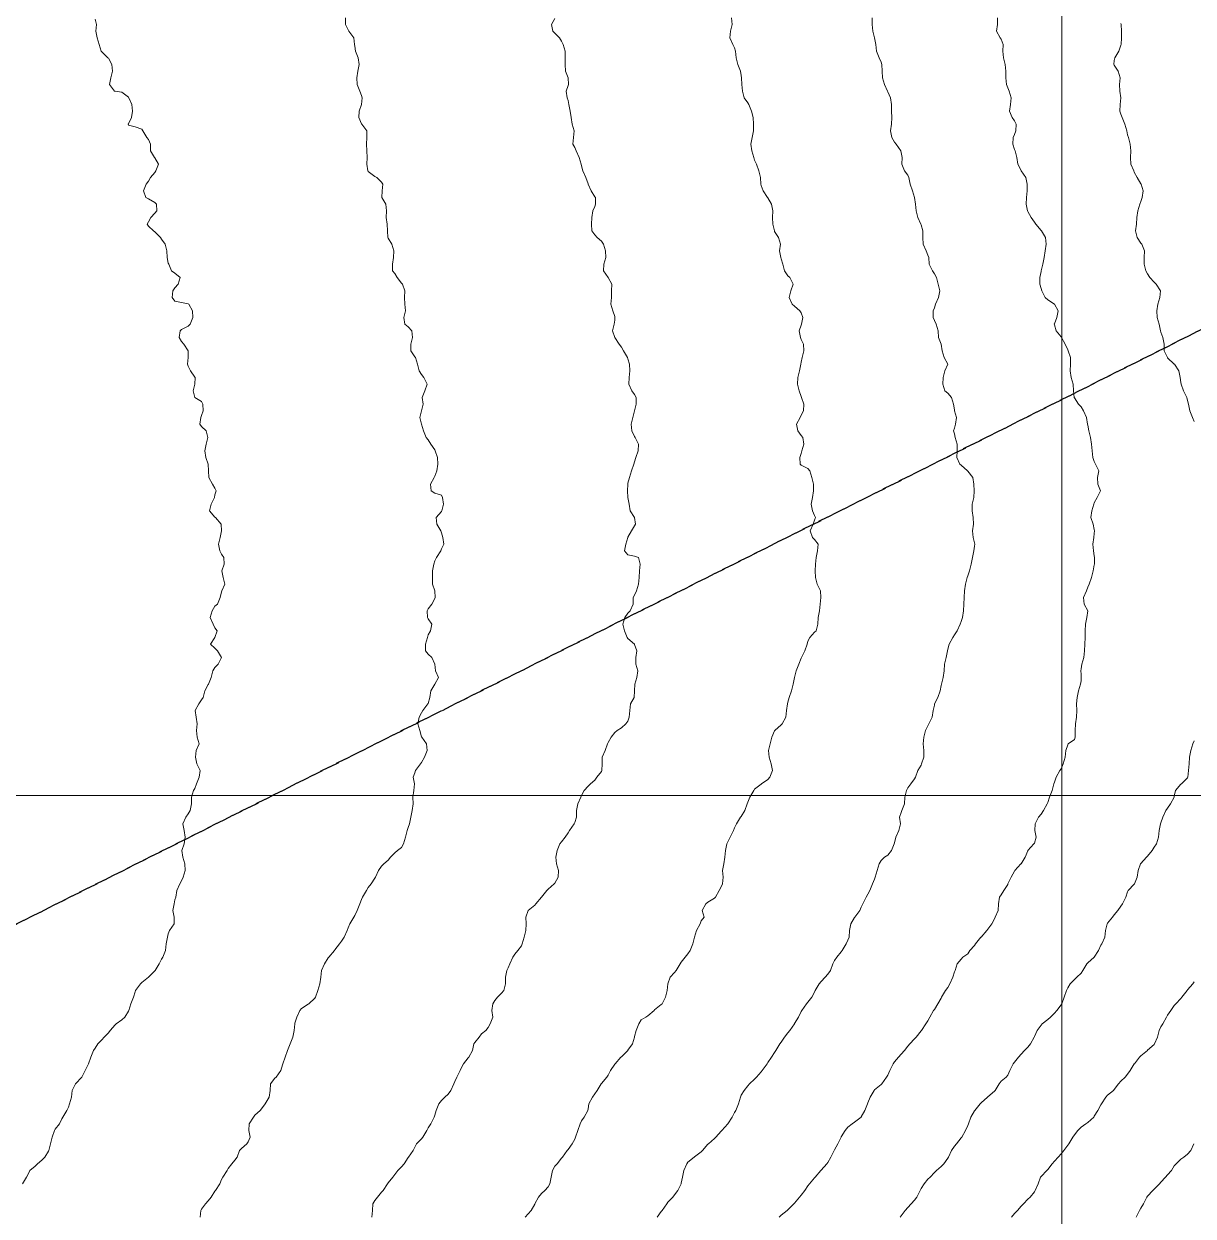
# Model space of a CAD drawing. Header units: centimetres. Extents: x 0 to 642158, y -847 to 649707.
# Drawn here: x 617588.9 to 617676.7, y 620855.8 to 620945.3 of the extents above; entities that cross this region are included whole.
import ezdxf

# ---------------------------------------------------------------- set-up
doc = ezdxf.new("R2010")
doc.units = ezdxf.units.CM
doc.header["$MEASUREMENT"] = 0
doc.linetypes.add('JIS_02_0.7', pattern=[1.35, 0.75, -0.6])
for name, color, linetype, lineweight in [('MEV_grille', 254, 'Continuous', 9), ('WAL_parcellaire agricole', 7, 'JIS_02_0.7', 25), ('WAL_topographie 0.5', 253, 'Continuous', 20)]:
    doc.layers.add(name, color=color, linetype=linetype, lineweight=lineweight)

# ---------------------------------------------------------------- blocks, each defined once
blk = doc.blocks.new('*U114')
at = {"layer": 'MEV_grille', "transparency": 33554687}
blk.add_lwpolyline([(-1338.461, 0), (1338.461, 0)], dxfattribs=at)
blk = doc.blocks.new('*U115')
at = {"layer": 'MEV_grille', "color": 0, "linetype": 'ByBlock', "lineweight": -2, "transparency": 16777216}
blk.add_blockref('*U114', (0, -1500), dxfattribs=at)
blk = doc.blocks.new('*U112')
at = {"layer": 'MEV_grille', "transparency": 33554687}
blk.add_lwpolyline([(0, 1825.476), (0, -1825.476)], dxfattribs=at)
blk = doc.blocks.new('*U113')
at = {"layer": 'MEV_grille', "color": 0, "linetype": 'ByBlock', "lineweight": -2, "transparency": 16777216}
blk.add_blockref('*U112', (2300, 0), dxfattribs=at)

msp = doc.modelspace()

# ---------------------------------------------------------------- linework, layer by layer
at = {"layer": 'WAL_parcellaire agricole'}
for points in [[(617550.328, 620858.664), (617480.858, 620964.28), (617526.354, 620988.452), (617573.684, 621011.457), (617604.307, 621025.178), (617703.526, 620935.515), (617550.328, 620858.664)], [(617606.254, 620772.588), (617583.209, 620807.127), (617562.997, 620838.083), (617550.328, 620858.664), (617703.526, 620935.515), (617753.864, 620890.105), (617779.241, 620867.358), (617776.118, 620853.607), (617606.254, 620772.588)]]:
    msp.add_lwpolyline(points, dxfattribs=at)
at = {"layer": 'WAL_topographie 0.5'}
for points in [[(617594.25, 620945.65), (617594.361, 620945.25), (617594.321, 620944.75), (617594.398, 620944.25), (617594.55, 620943.75), (617594.714, 620943.25), (617594.75, 620943.179), (617595.212, 620942.75), (617595.25, 620942.708), (617595.5, 620942.25), (617595.55, 620941.75), (617595.446, 620941.25), (617595.325, 620940.75), (617595.721, 620940.25), (617595.75, 620940.227), (617596.25, 620940.167), (617596.75, 620939.796), (617596.776, 620939.75), (617597.01, 620939.25), (617597.073, 620938.75), (617596.991, 620938.25), (617596.75, 620937.786), (617596.732, 620937.75), (617596.75, 620937.687), (617597.25, 620937.566), (617597.75, 620937.375), (617597.839, 620937.25), (617598.131, 620936.75), (617598.25, 620936.611), (617598.412, 620936.25), (617598.407, 620935.75), (617598.714, 620935.25), (617598.75, 620935.225), (617599.007, 620934.75), (617598.815, 620934.25), (617598.75, 620934.139), (617598.411, 620933.75), (617598.25, 620933.487), (617598.089, 620933.25), (617597.881, 620932.75), (617598.062, 620932.25), (617598.25, 620932.162), (617598.75, 620931.889), (617598.875, 620931.75), (617598.88, 620931.25), (617598.75, 620931.083), (617598.434, 620930.75), (617598.25, 620930.432), (617598.173, 620930.25), (617598.25, 620930.107), (617598.635, 620929.75), (617598.75, 620929.675), (617599.175, 620929.25), (617599.25, 620929.143), (617599.525, 620928.75), (617599.635, 620928.25), (617599.657, 620927.75), (617599.75, 620927.333), (617599.776, 620927.25), (617599.978, 620926.75), (617600.25, 620926.583), (617600.65, 620926.25), (617600.488, 620925.75), (617600.25, 620925.487), (617600.089, 620925.25), (617600.033, 620924.75), (617600.25, 620924.479), (617600.75, 620924.371), (617601.25, 620924.283), (617601.296, 620924.25), (617601.556, 620923.75), (617601.588, 620923.25), (617601.4, 620922.75), (617601.25, 620922.614), (617600.75, 620922.354), (617600.643, 620922.25), (617600.568, 620921.75), (617600.75, 620921.45), (617600.917, 620921.25), (617601.228, 620920.75), (617601.25, 620920.251), (617601.25, 620920.25), (617601.25, 620920.25), (617601.194, 620919.75), (617601.25, 620919.6), (617601.402, 620919.25), (617601.75, 620918.779), (617601.769, 620918.75), (617601.75, 620918.25), (617601.75, 620918.25), (617601.617, 620917.75), (617601.75, 620917.25), (617601.75, 620917.25), (617602.25, 620916.942), (617602.35, 620916.75), (617602.359, 620916.25), (617602.25, 620915.893), (617602.197, 620915.75), (617602.111, 620915.25), (617602.25, 620915.072), (617602.596, 620914.75), (617602.704, 620914.25), (617602.583, 620913.75), (617602.485, 620913.25), (617602.558, 620912.75), (617602.75, 620912.25), (617602.75, 620912.25), (617602.765, 620911.75), (617602.786, 620911.25), (617603.066, 620910.75), (617603.25, 620910.459), (617603.339, 620910.25), (617603.25, 620909.938), (617603.207, 620909.75), (617602.971, 620909.25), (617602.837, 620908.75), (617603.25, 620908.275), (617603.292, 620908.25), (617603.71, 620907.75), (617603.736, 620907.25), (617603.639, 620906.75), (617603.506, 620906.25), (617603.615, 620905.75), (617603.75, 620905.5), (617603.922, 620905.25), (617603.931, 620904.75), (617603.769, 620904.25), (617603.864, 620903.75), (617603.981, 620903.25), (617603.775, 620902.75), (617603.75, 620902.667), (617603.646, 620902.25), (617603.45, 620901.75), (617603.25, 620901.583), (617603.043, 620901.25), (617602.898, 620900.75), (617603.107, 620900.25), (617603.25, 620899.964), (617603.417, 620899.75), (617603.25, 620899.25), (617603.25, 620899.25), (617602.917, 620898.75), (617603.25, 620898.438), (617603.45, 620898.25), (617603.75, 620897.75), (617603.75, 620897.75), (617603.75, 620897.75), (617603.49, 620897.25), (617603.25, 620896.989), (617603.083, 620896.75), (617602.961, 620896.25), (617602.767, 620895.75), (617602.75, 620895.717), (617602.481, 620895.25), (617602.354, 620894.75), (617602.25, 620894.558), (617602.05, 620894.25), (617601.772, 620893.75), (617601.841, 620893.25), (617601.917, 620892.75), (617601.859, 620892.25), (617601.927, 620891.75), (617602.062, 620891.25), (617601.845, 620890.75), (617601.788, 620890.25), (617601.882, 620889.75), (617602.15, 620889.25), (617602.059, 620888.75), (617601.875, 620888.25), (617601.75, 620887.917), (617601.639, 620887.75), (617601.5, 620887.25), (617601.5, 620886.75), (617601.391, 620886.25), (617601.25, 620886), (617601.054, 620885.75), (617600.841, 620885.25), (617600.939, 620884.75), (617601.006, 620884.25), (617600.936, 620883.75), (617600.766, 620883.25), (617600.828, 620882.75), (617601, 620882.25), (617601.025, 620881.75), (617600.875, 620881.25), (617600.75, 620880.988), (617600.615, 620880.75), (617600.381, 620880.25), (617600.317, 620879.75), (617600.25, 620879.55), (617600.19, 620879.25), (617600.09, 620878.75), (617600.191, 620878.25), (617600.187, 620877.75), (617599.85, 620877.25), (617599.75, 620877), (617599.681, 620876.75), (617599.595, 620876.25), (617599.526, 620875.75), (617599.35, 620875.25), (617599.25, 620875.092), (617599.074, 620874.75), (617598.761, 620874.25), (617598.75, 620874.237), (617598.25, 620873.75), (617598.25, 620873.75), (617597.75, 620873.35), (617597.65, 620873.25), (617597.292, 620872.75), (617597.25, 620872.639), (617597.125, 620872.25), (617596.944, 620871.75), (617596.783, 620871.25), (617596.75, 620871.19), (617596.475, 620870.75), (617596.25, 620870.541), (617595.847, 620870.25), (617595.75, 620870.173), (617595.383, 620869.75), (617595.25, 620869.574), (617594.944, 620869.25), (617594.75, 620869.044), (617594.456, 620868.75), (617594.25, 620868.432), (617594.136, 620868.25), (617593.938, 620867.75), (617593.75, 620867.25), (617593.75, 620867.25), (617593.518, 620866.75), (617593.25, 620866.25), (617593.25, 620866.25), (617592.781, 620865.75), (617592.75, 620865.688), (617592.544, 620865.25), (617592.472, 620864.75), (617592.327, 620864.25), (617592.25, 620864), (617592.132, 620863.75), (617591.829, 620863.25), (617591.75, 620863.113), (617591.576, 620862.75), (617591.25, 620862.333), (617591.208, 620862.25), (617591.029, 620861.75), (617590.905, 620861.25), (617590.78, 620860.75), (617590.75, 620860.683), (617590.49, 620860.25), (617590.25, 620860.01), (617589.941, 620859.75), (617589.75, 620859.559), (617589.368, 620859.25), (617589.25, 620859.027), (617589.103, 620858.75), (617588.796, 620858.25)], [(617613.059, 620945.75), (617613.056, 620945.25), (617613.25, 620944.85), (617613.31, 620944.75), (617613.67, 620944.25), (617613.731, 620943.75), (617613.75, 620943.625), (617613.788, 620943.25), (617614, 620942.75), (617614.078, 620942.25), (617613.964, 620941.75), (617613.888, 620941.25), (617613.925, 620940.75), (617614.125, 620940.25), (617614.25, 620939.917), (617614.3, 620939.75), (617614.25, 620939.25), (617614.25, 620939.25), (617614.083, 620938.75), (617614.05, 620938.25), (617614.25, 620937.788), (617614.279, 620937.75), (617614.646, 620937.25), (617614.647, 620936.75), (617614.612, 620936.25), (617614.645, 620935.75), (617614.682, 620935.25), (617614.645, 620934.75), (617614.719, 620934.25), (617614.75, 620934.2), (617615.25, 620933.846), (617615.397, 620933.75), (617615.75, 620933.417), (617615.861, 620933.25), (617615.81, 620932.75), (617615.775, 620932.25), (617616.083, 620931.75), (617616.119, 620931.25), (617616.093, 620930.75), (617616.172, 620930.25), (617616.193, 620929.75), (617616.236, 620929.25), (617616.25, 620929.212), (617616.536, 620928.75), (617616.664, 620928.25), (617616.648, 620927.75), (617616.573, 620927.25), (617616.583, 620926.75), (617616.75, 620926.544), (617616.923, 620926.25), (617617.25, 620925.837), (617617.317, 620925.75), (617617.507, 620925.25), (617617.471, 620924.75), (617617.5, 620924.25), (617617.55, 620923.75), (617617.437, 620923.25), (617617.512, 620922.75), (617617.75, 620922.565), (617618.033, 620922.25), (617618.076, 620921.75), (617617.954, 620921.25), (617617.95, 620920.75), (617618.25, 620920.309), (617618.292, 620920.25), (617618.45, 620919.75), (617618.583, 620919.25), (617618.75, 620918.964), (617618.917, 620918.75), (617619.176, 620918.25), (617619, 620917.75), (617618.807, 620917.25), (617618.875, 620916.75), (617618.75, 620916.25), (617618.75, 620916.25), (617618.636, 620915.75), (617618.75, 620915.25), (617618.75, 620915.25), (617618.893, 620914.75), (617619.096, 620914.25), (617619.25, 620914.083), (617619.46, 620913.75), (617619.75, 620913.327), (617619.788, 620913.25), (617619.946, 620912.75), (617619.976, 620912.25), (617619.911, 620911.75), (617619.75, 620911.341), (617619.7, 620911.25), (617619.417, 620910.75), (617619.477, 620910.25), (617619.75, 620910.083), (617620.25, 620909.932), (617620.333, 620909.75), (617620.412, 620909.25), (617620.275, 620908.75), (617620.25, 620908.702), (617619.854, 620908.25), (617619.902, 620907.75), (617620.2, 620907.25), (617620.25, 620907.083), (617620.361, 620906.75), (617620.429, 620906.25), (617620.25, 620905.893), (617620.197, 620905.75), (617619.883, 620905.25), (617619.75, 620904.983), (617619.677, 620904.75), (617619.583, 620904.25), (617619.583, 620903.75), (617619.568, 620903.25), (617619.75, 620902.75), (617619.75, 620902.75), (617619.788, 620902.25), (617619.75, 620902.156), (617619.518, 620901.75), (617619.25, 620901.393), (617619.177, 620901.25), (617619.196, 620900.75), (617619.25, 620900.643), (617619.525, 620900.25), (617619.423, 620899.75), (617619.25, 620899.429), (617619.19, 620899.25), (617619.042, 620898.75), (617619.054, 620898.25), (617619.25, 620898), (617619.515, 620897.75), (617619.75, 620897.25), (617619.75, 620897.25), (617619.809, 620896.75), (617620.023, 620896.25), (617619.75, 620895.75), (617619.75, 620895.75), (617619.455, 620895.25), (617619.366, 620894.75), (617619.25, 620894.295), (617619.235, 620894.25), (617618.848, 620893.75), (617618.75, 620893.583), (617618.58, 620893.25), (617618.483, 620892.75), (617618.622, 620892.25), (617618.75, 620891.796), (617618.775, 620891.75), (617619.117, 620891.25), (617619.181, 620890.75), (617618.966, 620890.25), (617618.75, 620889.854), (617618.681, 620889.75), (617618.31, 620889.25), (617618.25, 620889.083), (617618.125, 620888.75), (617618.231, 620888.25), (617618.164, 620887.75), (617618.105, 620887.25), (617618.114, 620886.75), (617618.05, 620886.25), (617617.958, 620885.75), (617617.85, 620885.25), (617617.75, 620884.981), (617617.686, 620884.75), (617617.556, 620884.25), (617617.413, 620883.75), (617617.25, 620883.481), (617616.95, 620883.25), (617616.75, 620883.083), (617616.43, 620882.75), (617616.25, 620882.536), (617615.917, 620882.25), (617615.75, 620882.083), (617615.528, 620881.75), (617615.292, 620881.25), (617615.25, 620881.179), (617614.964, 620880.75), (617614.75, 620880.485), (617614.636, 620880.25), (617614.333, 620879.75), (617614.25, 620879.583), (617614.128, 620879.25), (617613.929, 620878.75), (617613.75, 620878.382), (617613.664, 620878.25), (617613.365, 620877.75), (617613.25, 620877.45), (617613.163, 620877.25), (617612.94, 620876.75), (617612.75, 620876.461), (617612.596, 620876.25), (617612.25, 620875.8), (617612.217, 620875.75), (617611.786, 620875.25), (617611.75, 620875.197), (617611.476, 620874.75), (617611.25, 620874.25), (617611.25, 620874.25), (617611.206, 620873.75), (617611.115, 620873.25), (617610.961, 620872.75), (617610.784, 620872.25), (617610.75, 620872.187), (617610.294, 620871.75), (617610.25, 620871.721), (617609.75, 620871.412), (617609.613, 620871.25), (617609.385, 620870.75), (617609.25, 620870.295), (617609.236, 620870.25), (617609.183, 620869.75), (617609.094, 620869.25), (617608.891, 620868.75), (617608.75, 620868.375), (617608.694, 620868.25), (617608.53, 620867.75), (617608.347, 620867.25), (617608.25, 620866.917), (617608.203, 620866.75), (617607.833, 620866.25), (617607.75, 620866.163), (617607.422, 620865.75), (617607.405, 620865.25), (617607.324, 620864.75), (617607.25, 620864.617), (617607.03, 620864.25), (617606.75, 620863.861), (617606.655, 620863.75), (617606.25, 620863.396), (617606.133, 620863.25), (617605.821, 620862.75), (617605.798, 620862.25), (617605.903, 620861.75), (617605.75, 620861.383), (617605.65, 620861.25), (617605.25, 620860.902), (617605.098, 620860.75), (617604.91, 620860.25), (617604.75, 620860.015), (617604.525, 620859.75), (617604.25, 620859.383), (617604.163, 620859.25), (617603.846, 620858.75), (617603.75, 620858.558), (617603.612, 620858.25), (617603.285, 620857.75), (617603.25, 620857.7), (617602.96, 620857.25), (617602.75, 620856.954), (617602.546, 620856.75), (617602.25, 620856.344), (617602.2, 620856.25), (617602.145, 620855.75)], [(617628.75, 620945.694), (617628.521, 620945.25), (617628.621, 620944.75), (617628.75, 620944.583), (617629.098, 620944.25), (617629.25, 620943.981), (617629.393, 620943.75), (617629.53, 620943.25), (617629.54, 620942.75), (617629.524, 620942.25), (617629.563, 620941.75), (617629.75, 620941.25), (617629.75, 620941.25), (617629.776, 620940.75), (617629.75, 620940.667), (617629.618, 620940.25), (617629.676, 620939.75), (617629.75, 620939.528), (617629.816, 620939.25), (617629.909, 620938.75), (617629.979, 620938.25), (617630.071, 620937.75), (617630.21, 620937.25), (617630.15, 620936.75), (617630.107, 620936.25), (617630.25, 620936), (617630.354, 620935.75), (617630.583, 620935.25), (617630.723, 620934.75), (617630.75, 620934.639), (617630.859, 620934.25), (617631.098, 620933.75), (617631.25, 620933.295), (617631.266, 620933.25), (617631.476, 620932.75), (617631.75, 620932.303), (617631.806, 620932.25), (617631.813, 620931.75), (617631.75, 620931.583), (617631.612, 620931.25), (617631.524, 620930.75), (617631.5, 620930.25), (617631.533, 620929.75), (617631.75, 620929.467), (617631.942, 620929.25), (617632.25, 620928.974), (617632.421, 620928.75), (617632.572, 620928.25), (617632.576, 620927.75), (617632.445, 620927.25), (617632.4, 620926.75), (617632.75, 620926.25), (617632.75, 620926.25), (617633.026, 620925.75), (617633.019, 620925.25), (617633, 620924.75), (617632.974, 620924.25), (617633.121, 620923.75), (617633.25, 620923.341), (617633.271, 620923.25), (617633.25, 620923.05), (617633.217, 620922.75), (617633.093, 620922.25), (617633.25, 620921.75), (617633.25, 620921.75), (617633.588, 620921.25), (617633.75, 620921.038), (617633.92, 620920.75), (617634.216, 620920.25), (617634.25, 620920.15), (617634.37, 620919.75), (617634.378, 620919.25), (617634.329, 620918.75), (617634.304, 620918.25), (617634.539, 620917.75), (617634.75, 620917.483), (617634.871, 620917.25), (617634.865, 620916.75), (617634.75, 620916.25), (617634.75, 620916.25), (617634.613, 620915.75), (617634.5, 620915.25), (617634.55, 620914.75), (617634.75, 620914.321), (617634.794, 620914.25), (617635.036, 620913.75), (617635.008, 620913.25), (617634.845, 620912.75), (617634.75, 620912.417), (617634.696, 620912.25), (617634.51, 620911.75), (617634.354, 620911.25), (617634.25, 620910.833), (617634.238, 620910.75), (617634.203, 620910.25), (617634.25, 620909.75), (617634.25, 620909.75), (617634.345, 620909.25), (617634.405, 620908.75), (617634.75, 620908.25), (617634.75, 620908.25), (617634.823, 620907.75), (617634.75, 620907.619), (617634.52, 620907.25), (617634.25, 620906.774), (617634.24, 620906.75), (617634.083, 620906.25), (617633.989, 620905.75), (617634.25, 620905.434), (617634.75, 620905.35), (617635.036, 620905.25), (617635.162, 620904.75), (617635.118, 620904.25), (617635.1, 620903.75), (617635.031, 620903.25), (617634.895, 620902.75), (617634.75, 620902.426), (617634.65, 620902.25), (617634.635, 620901.75), (617634.405, 620901.25), (617634.25, 620901.054), (617634.024, 620900.75), (617633.875, 620900.25), (617633.981, 620899.75), (617634.183, 620899.25), (617634.25, 620899.167), (617634.726, 620898.75), (617634.75, 620898.704), (617634.917, 620898.25), (617634.826, 620897.75), (617634.827, 620897.25), (617634.982, 620896.75), (617634.917, 620896.25), (617634.764, 620895.75), (617634.75, 620895.25), (617634.75, 620895.25), (617634.71, 620894.75), (617634.45, 620894.25), (617634.383, 620893.75), (617634.35, 620893.25), (617634.25, 620892.956), (617634.091, 620892.75), (617633.75, 620892.472), (617633.434, 620892.25), (617633.25, 620892.11), (617632.985, 620891.75), (617632.75, 620891.35), (617632.709, 620891.25), (617632.527, 620890.75), (617632.317, 620890.25), (617632.311, 620889.75), (617632.281, 620889.25), (617632.25, 620889.192), (617631.912, 620888.75), (617631.75, 620888.53), (617631.446, 620888.25), (617631.25, 620888.089), (617630.953, 620887.75), (617630.75, 620887.389), (617630.7, 620887.25), (617630.495, 620886.75), (617630.387, 620886.25), (617630.393, 620885.75), (617630.25, 620885.365), (617630.198, 620885.25), (617629.85, 620884.75), (617629.75, 620884.591), (617629.529, 620884.25), (617629.25, 620883.911), (617629.135, 620883.75), (617628.938, 620883.25), (617628.825, 620882.75), (617628.886, 620882.25), (617629.023, 620881.75), (617629.018, 620881.25), (617628.75, 620880.81), (617628.707, 620880.75), (617628.25, 620880.35), (617628.152, 620880.25), (617627.75, 620879.75), (617627.75, 620879.75), (617627.33, 620879.25), (617627.25, 620879.159), (617626.75, 620878.75), (617626.75, 620878.75), (617626.587, 620878.25), (617626.609, 620877.75), (617626.574, 620877.25), (617626.452, 620876.75), (617626.311, 620876.25), (617626.25, 620876.111), (617625.979, 620875.75), (617625.75, 620875.475), (617625.614, 620875.25), (617625.383, 620874.75), (617625.25, 620874.442), (617625.157, 620874.25), (617625.047, 620873.75), (617625.044, 620873.25), (617624.922, 620872.75), (617624.75, 620872.56), (617624.45, 620872.25), (617624.25, 620872), (617624.11, 620871.75), (617624.038, 620871.25), (617624.1, 620870.75), (617623.9, 620870.25), (617623.75, 620869.977), (617623.572, 620869.75), (617623.25, 620869.5), (617623.07, 620869.25), (617622.75, 620868.85), (617622.683, 620868.75), (617622.568, 620868.25), (617622.304, 620867.75), (617622.25, 620867.692), (617621.912, 620867.25), (617621.75, 620866.961), (617621.645, 620866.75), (617621.401, 620866.25), (617621.25, 620865.917), (617621.176, 620865.75), (617620.954, 620865.25), (617620.75, 620864.975), (617620.5, 620864.75), (617620.25, 620864.5), (617620.063, 620864.25), (617619.864, 620863.75), (617619.75, 620863.387), (617619.708, 620863.25), (617619.441, 620862.75), (617619.25, 620862.44), (617619.142, 620862.25), (617618.844, 620861.75), (617618.75, 620861.63), (617618.385, 620861.25), (617618.25, 620861), (617618.125, 620860.75), (617617.787, 620860.25), (617617.75, 620860.21), (617617.447, 620859.75), (617617.25, 620859.53), (617616.978, 620859.25), (617616.75, 620858.954), (617616.597, 620858.75), (617616.25, 620858.319), (617616.189, 620858.25), (617615.863, 620857.75), (617615.75, 620857.61), (617615.44, 620857.25), (617615.25, 620856.988), (617615.099, 620856.75), (617615.067, 620856.25), (617615.036, 620855.75)], [(617642.028, 620945.75), (617642.074, 620945.25), (617641.944, 620944.75), (617641.9, 620944.25), (617642.13, 620943.75), (617642.25, 620943.5), (617642.331, 620943.25), (617642.372, 620942.75), (617642.491, 620942.25), (617642.694, 620941.75), (617642.75, 620941.417), (617642.766, 620941.25), (617642.785, 620940.75), (617642.847, 620940.25), (617642.962, 620939.75), (617643.25, 620939.375), (617643.318, 620939.25), (617643.523, 620938.75), (617643.637, 620938.25), (617643.679, 620937.75), (617643.676, 620937.25), (617643.559, 620936.75), (617643.481, 620936.25), (617643.548, 620935.75), (617643.682, 620935.25), (617643.75, 620935.058), (617643.883, 620934.75), (617644.068, 620934.25), (617644.187, 620933.75), (617644.21, 620933.25), (617644.25, 620933.15), (617644.388, 620932.75), (617644.73, 620932.25), (617644.75, 620932.224), (617645.023, 620931.75), (617645.122, 620931.25), (617645.107, 620930.75), (617645.125, 620930.25), (617645.234, 620929.75), (617645.25, 620929.712), (617645.55, 620929.25), (617645.69, 620928.75), (617645.629, 620928.25), (617645.721, 620927.75), (617645.75, 620927.659), (617645.875, 620927.25), (617646.008, 620926.75), (617646.25, 620926.387), (617646.393, 620926.25), (617646.643, 620925.75), (617646.483, 620925.25), (617646.336, 620924.75), (617646.583, 620924.25), (617646.75, 620924.1), (617647.154, 620923.75), (617647.25, 620923.603), (617647.375, 620923.25), (617647.27, 620922.75), (617647.25, 620922.679), (617647.1, 620922.25), (617647.193, 620921.75), (617647.25, 620921.607), (617647.422, 620921.25), (617647.444, 620920.75), (617647.328, 620920.25), (617647.25, 620919.893), (617647.226, 620919.75), (617647.116, 620919.25), (617646.987, 620918.75), (617646.983, 620918.25), (617647.1, 620917.75), (617647.25, 620917.322), (617647.274, 620917.25), (617647.454, 620916.75), (617647.423, 620916.25), (617647.25, 620915.937), (617647.167, 620915.75), (617646.899, 620915.25), (617647, 620914.75), (617647.25, 620914.401), (617647.361, 620914.25), (617647.457, 620913.75), (617647.307, 620913.25), (617647.25, 620913.05), (617647.135, 620912.75), (617647.179, 620912.25), (617647.25, 620912.182), (617647.75, 620911.929), (617647.885, 620911.75), (617648.053, 620911.25), (617648.176, 620910.75), (617648.184, 620910.25), (617648.106, 620909.75), (617648.01, 620909.25), (617648.091, 620908.75), (617648.25, 620908.389), (617648.318, 620908.25), (617648.25, 620908.042), (617648.16, 620907.75), (617647.927, 620907.25), (617648.092, 620906.75), (617648.25, 620906.583), (617648.511, 620906.25), (617648.483, 620905.75), (617648.364, 620905.25), (617648.329, 620904.75), (617648.31, 620904.25), (617648.328, 620903.75), (617648.45, 620903.25), (617648.687, 620902.75), (617648.729, 620902.25), (617648.681, 620901.75), (617648.625, 620901.25), (617648.531, 620900.75), (617648.486, 620900.25), (617648.368, 620899.75), (617648.25, 620899.65), (617647.886, 620899.25), (617647.75, 620898.977), (617647.687, 620898.75), (617647.515, 620898.25), (617647.281, 620897.75), (617647.25, 620897.691), (617647.062, 620897.25), (617646.865, 620896.75), (617646.75, 620896.25), (617646.75, 620896.25), (617646.656, 620895.75), (617646.523, 620895.25), (617646.337, 620894.75), (617646.25, 620894.4), (617646.213, 620894.25), (617646.153, 620893.75), (617646.095, 620893.25), (617645.815, 620892.75), (617645.75, 620892.698), (617645.269, 620892.25), (617645.25, 620892.228), (617645.042, 620891.75), (617644.91, 620891.25), (617644.788, 620890.75), (617644.84, 620890.25), (617644.993, 620889.75), (617645.088, 620889.25), (617644.898, 620888.75), (617644.75, 620888.574), (617644.27, 620888.25), (617644.25, 620888.235), (617643.75, 620887.87), (617643.683, 620887.75), (617643.403, 620887.25), (617643.25, 620886.893), (617643.186, 620886.75), (617643.029, 620886.25), (617642.75, 620885.818), (617642.7, 620885.75), (617642.387, 620885.25), (617642.25, 620884.945), (617642.165, 620884.75), (617641.922, 620884.25), (617641.75, 620883.906), (617641.676, 620883.75), (617641.571, 620883.25), (617641.506, 620882.75), (617641.436, 620882.25), (617641.35, 620881.75), (617641.401, 620881.25), (617641.348, 620880.75), (617641.25, 620880.536), (617641.088, 620880.25), (617640.808, 620879.75), (617640.75, 620879.672), (617640.25, 620879.378), (617640.083, 620879.25), (617639.815, 620878.75), (617639.964, 620878.25), (617639.75, 620877.977), (617639.661, 620877.75), (617639.386, 620877.25), (617639.25, 620876.75), (617639.25, 620876.75), (617639.117, 620876.25), (617638.92, 620875.75), (617638.75, 620875.491), (617638.544, 620875.25), (617638.25, 620874.88), (617638.162, 620874.75), (617637.854, 620874.25), (617637.75, 620874.113), (617637.417, 620873.75), (617637.25, 620873.25), (617637.25, 620873.25), (617637.189, 620872.75), (617637.068, 620872.25), (617636.807, 620871.75), (617636.75, 620871.691), (617636.25, 620871.292), (617636.215, 620871.25), (617635.75, 620870.853), (617635.583, 620870.75), (617635.25, 620870.544), (617635.054, 620870.25), (617634.854, 620869.75), (617634.75, 620869.292), (617634.738, 620869.25), (617634.588, 620868.75), (617634.25, 620868.269), (617634.234, 620868.25), (617633.75, 620867.781), (617633.721, 620867.75), (617633.28, 620867.25), (617633.25, 620867.218), (617632.928, 620866.75), (617632.75, 620866.402), (617632.66, 620866.25), (617632.25, 620865.765), (617632.237, 620865.75), (617631.927, 620865.25), (617631.75, 620865), (617631.578, 620864.75), (617631.315, 620864.25), (617631.25, 620863.875), (617631.236, 620863.75), (617630.972, 620863.25), (617630.75, 620862.964), (617630.653, 620862.75), (617630.48, 620862.25), (617630.301, 620861.75), (617630.25, 620861.602), (617630.052, 620861.25), (617629.75, 620860.811), (617629.689, 620860.75), (617629.322, 620860.25), (617629.25, 620860.156), (617628.94, 620859.75), (617628.75, 620859.568), (617628.583, 620859.25), (617628.474, 620858.75), (617628.377, 620858.25), (617628.25, 620858.018), (617628.008, 620857.75), (617627.75, 620857.521), (617627.544, 620857.25), (617627.261, 620856.75), (617627.25, 620856.727), (617626.987, 620856.25), (617626.75, 620855.993), (617626.541, 620855.75)], [(617652.57, 620945.75), (617652.571, 620945.25), (617652.62, 620944.75), (617652.75, 620944.25), (617652.75, 620944.25), (617652.846, 620943.75), (617652.913, 620943.25), (617653.106, 620942.75), (617653.25, 620942.425), (617653.307, 620942.25), (617653.32, 620941.75), (617653.339, 620941.25), (617653.51, 620940.75), (617653.717, 620940.25), (617653.75, 620940.187), (617653.941, 620939.75), (617654.038, 620939.25), (617654.019, 620938.75), (617654.047, 620938.25), (617654.034, 620937.75), (617653.961, 620937.25), (617654.041, 620936.75), (617654.25, 620936.417), (617654.372, 620936.25), (617654.724, 620935.75), (617654.75, 620935.625), (617654.815, 620935.25), (617654.8, 620934.75), (617655.009, 620934.25), (617655.25, 620933.925), (617655.325, 620933.75), (617655.44, 620933.25), (617655.612, 620932.75), (617655.75, 620932.25), (617655.75, 620932.25), (617655.826, 620931.75), (617655.887, 620931.25), (617656, 620930.75), (617656.237, 620930.25), (617656.25, 620930.217), (617656.39, 620929.75), (617656.373, 620929.25), (617656.407, 620928.75), (617656.641, 620928.25), (617656.75, 620927.938), (617656.818, 620927.75), (617656.848, 620927.25), (617657.1, 620926.75), (617657.25, 620926.519), (617657.393, 620926.25), (617657.537, 620925.75), (617657.654, 620925.25), (617657.556, 620924.75), (617657.34, 620924.25), (617657.25, 620923.981), (617657.15, 620923.75), (617657.153, 620923.25), (617657.25, 620923.036), (617657.375, 620922.75), (617657.521, 620922.25), (617657.556, 620921.75), (617657.75, 620921.25), (617657.75, 620921.25), (617657.828, 620920.75), (617657.986, 620920.25), (617658.25, 620919.75), (617658.25, 620919.75), (617658.25, 620919.75), (617658.026, 620919.25), (617657.901, 620918.75), (617657.888, 620918.25), (617658.038, 620917.75), (617658.25, 620917.583), (617658.532, 620917.25), (617658.683, 620916.75), (617658.75, 620916.321), (617658.762, 620916.25), (617658.905, 620915.75), (617658.831, 620915.25), (617658.75, 620914.958), (617658.672, 620914.75), (617658.75, 620914.523), (617658.815, 620914.25), (617658.952, 620913.75), (617658.946, 620913.25), (617658.931, 620912.75), (617659.16, 620912.25), (617659.25, 620912.162), (617659.735, 620911.75), (617659.75, 620911.734), (617660.128, 620911.25), (617660.212, 620910.75), (617660.221, 620910.25), (617660.202, 620909.75), (617660.083, 620909.25), (617660.069, 620908.75), (617660.157, 620908.25), (617660.18, 620907.75), (617660.102, 620907.25), (617660.154, 620906.75), (617660.25, 620906.341), (617660.271, 620906.25), (617660.25, 620906.083), (617660.212, 620905.75), (617660.109, 620905.25), (617660.018, 620904.75), (617659.872, 620904.25), (617659.75, 620903.865), (617659.71, 620903.75), (617659.571, 620903.25), (617659.495, 620902.75), (617659.476, 620902.25), (617659.465, 620901.75), (617659.432, 620901.25), (617659.346, 620900.75), (617659.25, 620900.429), (617659.182, 620900.25), (617658.95, 620899.75), (617658.75, 620899.45), (617658.632, 620899.25), (617658.356, 620898.75), (617658.25, 620898.361), (617658.229, 620898.25), (617658.134, 620897.75), (617658.016, 620897.25), (617657.97, 620896.75), (617657.894, 620896.25), (617657.774, 620895.75), (617657.75, 620895.639), (617657.674, 620895.25), (617657.511, 620894.75), (617657.264, 620894.25), (617657.25, 620894.167), (617657.161, 620893.75), (617657.09, 620893.25), (617656.831, 620892.75), (617656.75, 620892.6), (617656.587, 620892.25), (617656.454, 620891.75), (617656.413, 620891.25), (617656.463, 620890.75), (617656.455, 620890.25), (617656.286, 620889.75), (617656.25, 620889.65), (617656.015, 620889.25), (617655.839, 620888.75), (617655.75, 620888.641), (617655.469, 620888.25), (617655.25, 620887.958), (617655.144, 620887.75), (617655.028, 620887.25), (617655, 620886.75), (617654.804, 620886.25), (617654.75, 620886.113), (617654.636, 620885.75), (617654.696, 620885.25), (617654.583, 620884.75), (617654.355, 620884.25), (617654.25, 620883.841), (617654.229, 620883.75), (617654.036, 620883.25), (617653.75, 620882.907), (617653.511, 620882.75), (617653.25, 620882.51), (617653.102, 620882.25), (617652.961, 620881.75), (617652.813, 620881.25), (617652.75, 620881.107), (617652.599, 620880.75), (617652.393, 620880.25), (617652.25, 620879.972), (617652.129, 620879.75), (617651.868, 620879.25), (617651.75, 620879), (617651.648, 620878.75), (617651.263, 620878.25), (617651.25, 620878.232), (617650.963, 620877.75), (617650.886, 620877.25), (617650.84, 620876.75), (617650.75, 620876.525), (617650.619, 620876.25), (617650.33, 620875.75), (617650.25, 620875.653), (617649.928, 620875.25), (617649.75, 620874.992), (617649.614, 620874.75), (617649.438, 620874.25), (617649.25, 620873.974), (617649.057, 620873.75), (617648.75, 620873.421), (617648.598, 620873.25), (617648.301, 620872.75), (617648.25, 620872.625), (617648.056, 620872.25), (617647.75, 620871.885), (617647.641, 620871.75), (617647.297, 620871.25), (617647.25, 620871.167), (617647.047, 620870.75), (617646.75, 620870.272), (617646.74, 620870.25), (617646.4, 620869.75), (617646.25, 620869.562), (617645.995, 620869.25), (617645.75, 620868.875), (617645.652, 620868.75), (617645.355, 620868.25), (617645.25, 620868.09), (617645.02, 620867.75), (617644.75, 620867.35), (617644.689, 620867.25), (617644.332, 620866.75), (617644.25, 620866.652), (617643.883, 620866.25), (617643.75, 620866.107), (617643.365, 620865.75), (617643.25, 620865.605), (617642.975, 620865.25), (617642.75, 620864.904), (617642.684, 620864.75), (617642.532, 620864.25), (617642.335, 620863.75), (617642.25, 620863.596), (617642.063, 620863.25), (617641.75, 620862.75), (617641.75, 620862.75), (617641.293, 620862.25), (617641.25, 620862.2), (617640.85, 620861.75), (617640.75, 620861.654), (617640.287, 620861.25), (617640.25, 620861.215), (617639.85, 620860.75), (617639.75, 620860.639), (617639.25, 620860.27), (617639.221, 620860.25), (617638.75, 620859.86), (617638.668, 620859.75), (617638.45, 620859.25), (617638.34, 620858.75), (617638.25, 620858.3), (617638.237, 620858.25), (617637.98, 620857.75), (617637.75, 620857.423), (617637.621, 620857.25), (617637.25, 620856.856), (617637.176, 620856.75), (617636.814, 620856.25), (617636.75, 620856.167), (617636.45, 620855.75)], [(617661.986, 620945.75), (617661.97, 620945.25), (617661.917, 620944.75), (617662.173, 620944.25), (617662.25, 620944.15), (617662.417, 620943.75), (617662.386, 620943.25), (617662.427, 620942.75), (617662.566, 620942.25), (617662.616, 620941.75), (617662.616, 620941.25), (617662.648, 620940.75), (617662.75, 620940.5), (617662.866, 620940.25), (617663.014, 620939.75), (617662.97, 620939.25), (617662.89, 620938.75), (617663.083, 620938.25), (617663.25, 620938.018), (617663.392, 620937.75), (617663.36, 620937.25), (617663.25, 620936.979), (617663.16, 620936.75), (617663.14, 620936.25), (617663.25, 620935.868), (617663.301, 620935.75), (617663.445, 620935.25), (617663.512, 620934.75), (617663.75, 620934.274), (617663.761, 620934.25), (617664.105, 620933.75), (617664.221, 620933.25), (617664.202, 620932.75), (617664.158, 620932.25), (617664.132, 620931.75), (617664.227, 620931.25), (617664.25, 620931.202), (617664.509, 620930.75), (617664.75, 620930.417), (617664.87, 620930.25), (617665.25, 620929.794), (617665.285, 620929.75), (617665.583, 620929.25), (617665.642, 620928.75), (617665.55, 620928.25), (617665.491, 620927.75), (617665.389, 620927.25), (617665.258, 620926.75), (617665.25, 620926.708), (617665.161, 620926.25), (617665.15, 620925.75), (617665.25, 620925.434), (617665.32, 620925.25), (617665.56, 620924.75), (617665.75, 620924.58), (617666.25, 620924.26), (617666.261, 620924.25), (617666.533, 620923.75), (617666.429, 620923.25), (617666.25, 620922.77), (617666.243, 620922.75), (617666.25, 620922.712), (617666.396, 620922.25), (617666.75, 620921.811), (617666.789, 620921.75), (617667.057, 620921.25), (617667.25, 620920.825), (617667.286, 620920.75), (617667.456, 620920.25), (617667.455, 620919.75), (617667.429, 620919.25), (617667.521, 620918.75), (617667.673, 620918.25), (617667.68, 620917.75), (617667.738, 620917.25), (617667.75, 620917.231), (617668.071, 620916.75), (617668.25, 620916.544), (617668.429, 620916.25), (617668.652, 620915.75), (617668.733, 620915.25), (617668.75, 620915.173), (617668.845, 620914.75), (617668.966, 620914.25), (617669.029, 620913.75), (617669.086, 620913.25), (617669.14, 620912.75), (617669.25, 620912.445), (617669.335, 620912.25), (617669.583, 620911.75), (617669.488, 620911.25), (617669.506, 620910.75), (617669.712, 620910.25), (617669.463, 620909.75), (617669.25, 620909.35), (617669.203, 620909.25), (617669.068, 620908.75), (617668.993, 620908.25), (617669.161, 620907.75), (617669.25, 620907.35), (617669.266, 620907.25), (617669.25, 620907.05), (617669.221, 620906.75), (617669.148, 620906.25), (617669.181, 620905.75), (617669.25, 620905.361), (617669.27, 620905.25), (617669.26, 620904.75), (617669.25, 620904.688), (617669.162, 620904.25), (617669.041, 620903.75), (617668.86, 620903.25), (617668.75, 620903.011), (617668.652, 620902.75), (617668.442, 620902.25), (617668.493, 620901.75), (617668.75, 620901.25), (617668.75, 620901.25), (617668.75, 620901.25), (617668.687, 620900.75), (617668.58, 620900.25), (617668.564, 620899.75), (617668.56, 620899.25), (617668.534, 620898.75), (617668.505, 620898.25), (617668.454, 620897.75), (617668.308, 620897.25), (617668.25, 620896.893), (617668.228, 620896.75), (617668.25, 620896.5), (617668.267, 620896.25), (617668.25, 620896), (617668.22, 620895.75), (617668.056, 620895.25), (617667.956, 620894.75), (617667.917, 620894.25), (617667.933, 620893.75), (617667.902, 620893.25), (617667.825, 620892.75), (617667.807, 620892.25), (617667.808, 620891.75), (617667.75, 620891.583), (617667.296, 620891.25), (617667.25, 620891.194), (617667.112, 620890.75), (617667.069, 620890.25), (617666.917, 620889.75), (617666.75, 620889.375), (617666.673, 620889.25), (617666.397, 620888.75), (617666.25, 620888.393), (617666.221, 620888.25), (617666.079, 620887.75), (617665.882, 620887.25), (617665.75, 620886.865), (617665.714, 620886.75), (617665.433, 620886.25), (617665.25, 620885.991), (617665.066, 620885.75), (617664.807, 620885.25), (617664.78, 620884.75), (617664.875, 620884.25), (617664.75, 620883.813), (617664.717, 620883.75), (617664.263, 620883.25), (617664.25, 620883.225), (617664.056, 620882.75), (617663.75, 620882.266), (617663.737, 620882.25), (617663.272, 620881.75), (617663.25, 620881.714), (617663.005, 620881.25), (617662.77, 620880.75), (617662.75, 620880.708), (617662.468, 620880.25), (617662.25, 620879.923), (617662.138, 620879.75), (617662.05, 620879.25), (617662.037, 620878.75), (617661.818, 620878.25), (617661.75, 620878.135), (617661.554, 620877.75), (617661.25, 620877.353), (617661.179, 620877.25), (617660.75, 620876.76), (617660.743, 620876.75), (617660.33, 620876.25), (617660.25, 620876.133), (617659.897, 620875.75), (617659.75, 620875.5), (617659.393, 620875.25), (617659.25, 620875.114), (617658.954, 620874.75), (617658.797, 620874.25), (617658.75, 620874.143), (617658.628, 620873.75), (617658.402, 620873.25), (617658.25, 620872.967), (617658.083, 620872.75), (617657.783, 620872.25), (617657.75, 620872.182), (617657.513, 620871.75), (617657.25, 620871.33), (617657.189, 620871.25), (617656.911, 620870.75), (617656.75, 620870.469), (617656.61, 620870.25), (617656.268, 620869.75), (617656.25, 620869.731), (617655.889, 620869.25), (617655.75, 620869.122), (617655.413, 620868.75), (617655.25, 620868.571), (617655.014, 620868.25), (617654.75, 620867.964), (617654.563, 620867.75), (617654.25, 620867.4), (617654.14, 620867.25), (617653.9, 620866.75), (617653.75, 620866.404), (617653.65, 620866.25), (617653.293, 620865.75), (617653.25, 620865.706), (617652.75, 620865.293), (617652.719, 620865.25), (617652.434, 620864.75), (617652.25, 620864.33), (617652.219, 620864.25), (617652.016, 620863.75), (617651.75, 620863.264), (617651.738, 620863.25), (617651.25, 620862.858), (617651.083, 620862.75), (617650.75, 620862.488), (617650.554, 620862.25), (617650.25, 620861.766), (617650.24, 620861.75), (617649.995, 620861.25), (617649.75, 620860.786), (617649.729, 620860.75), (617649.477, 620860.25), (617649.25, 620859.847), (617649.18, 620859.75), (617648.75, 620859.276), (617648.727, 620859.25), (617648.3, 620858.75), (617648.25, 620858.7), (617647.862, 620858.25), (617647.75, 620858.087), (617647.529, 620857.75), (617647.25, 620857.388), (617647.112, 620857.25), (617646.75, 620856.803), (617646.697, 620856.75), (617646.25, 620856.291), (617646.192, 620856.25), (617645.75, 620855.891), (617645.595, 620855.75)], [(617671.25, 620945.321), (617671.269, 620945.25), (617671.278, 620944.75), (617671.292, 620944.25), (617671.273, 620943.75), (617671.25, 620943.687), (617671.078, 620943.25), (617670.786, 620942.75), (617670.75, 620942.536), (617670.718, 620942.25), (617670.75, 620942.185), (617671.05, 620941.75), (617671.194, 620941.25), (617671.137, 620940.75), (617671.157, 620940.25), (617671.25, 620939.75), (617671.25, 620939.75), (617671.25, 620939.75), (617671.2, 620939.25), (617671.164, 620938.75), (617671.25, 620938.512), (617671.333, 620938.25), (617671.549, 620937.75), (617671.682, 620937.25), (617671.75, 620936.95), (617671.807, 620936.75), (617671.948, 620936.25), (617671.99, 620935.75), (617671.971, 620935.25), (617672, 620934.75), (617672.21, 620934.25), (617672.25, 620934.17), (617672.456, 620933.75), (617672.75, 620933.295), (617672.777, 620933.25), (617672.917, 620932.75), (617672.842, 620932.25), (617672.75, 620931.958), (617672.656, 620931.75), (617672.504, 620931.25), (617672.447, 620930.75), (617672.406, 620930.25), (617672.345, 620929.75), (617672.468, 620929.25), (617672.75, 620928.831), (617672.823, 620928.75), (617673.01, 620928.25), (617672.981, 620927.75), (617672.99, 620927.25), (617673.122, 620926.75), (617673.25, 620926.528), (617673.42, 620926.25), (617673.75, 620925.896), (617673.9, 620925.75), (617674.212, 620925.25), (617674.155, 620924.75), (617674.02, 620924.25), (617673.95, 620923.75), (617673.974, 620923.25), (617674.107, 620922.75), (617674.217, 620922.25), (617674.25, 620922.145), (617674.4, 620921.75), (617674.5, 620921.25), (617674.49, 620920.75), (617674.739, 620920.25), (617674.75, 620920.239), (617675.25, 620919.762), (617675.263, 620919.75), (617675.594, 620919.25), (617675.698, 620918.75), (617675.75, 620918.375), (617675.77, 620918.25), (617675.941, 620917.75), (617676.186, 620917.25), (617676.25, 620917.019), (617676.31, 620916.75), (617676.414, 620916.25), (617676.612, 620915.75), (617676.75, 620915.44)], [(617676.75, 620891.487), (617676.652, 620891.25), (617676.494, 620890.75), (617676.405, 620890.25), (617676.366, 620889.75), (617676.323, 620889.25), (617676.265, 620888.75), (617676.25, 620888.718), (617675.782, 620888.25), (617675.75, 620888.226), (617675.352, 620887.75), (617675.25, 620887.333), (617675.232, 620887.25), (617674.969, 620886.75), (617674.75, 620886.421), (617674.606, 620886.25), (617674.382, 620885.75), (617674.25, 620885.333), (617674.222, 620885.25), (617674.118, 620884.75), (617674.073, 620884.25), (617673.919, 620883.75), (617673.75, 620883.5), (617673.586, 620883.25), (617673.25, 620882.82), (617673.172, 620882.75), (617672.75, 620882.287), (617672.717, 620882.25), (617672.528, 620881.75), (617672.458, 620881.25), (617672.273, 620880.75), (617672.25, 620880.72), (617671.794, 620880.25), (617671.75, 620880.162), (617671.607, 620879.75), (617671.36, 620879.25), (617671.25, 620879.089), (617671.024, 620878.75), (617670.75, 620878.421), (617670.614, 620878.25), (617670.25, 620877.793), (617670.216, 620877.75), (617670.095, 620877.25), (617670.05, 620876.75), (617669.803, 620876.25), (617669.75, 620876.154), (617669.559, 620875.75), (617669.25, 620875.25), (617669.25, 620875.25), (617668.75, 620874.816), (617668.697, 620874.75), (617668.393, 620874.25), (617668.25, 620874.056), (617667.944, 620873.75), (617667.75, 620873.587), (617667.441, 620873.25), (617667.25, 620872.94), (617667.152, 620872.75), (617666.979, 620872.25), (617666.803, 620871.75), (617666.75, 620871.672), (617666.443, 620871.25), (617666.25, 620871.043), (617665.95, 620870.75), (617665.75, 620870.572), (617665.347, 620870.25), (617665.25, 620870.16), (617664.969, 620869.75), (617664.75, 620869.304), (617664.724, 620869.25), (617664.448, 620868.75), (617664.25, 620868.489), (617664.011, 620868.25), (617663.75, 620867.963), (617663.552, 620867.75), (617663.25, 620867.379), (617663.162, 620867.25), (617662.905, 620866.75), (617662.75, 620866.39), (617662.633, 620866.25), (617662.25, 620865.939), (617662.104, 620865.75), (617661.805, 620865.25), (617661.75, 620865.192), (617661.25, 620864.759), (617661.238, 620864.75), (617660.75, 620864.332), (617660.676, 620864.25), (617660.272, 620863.75), (617660.25, 620863.719), (617659.982, 620863.25), (617659.806, 620862.75), (617659.75, 620862.631), (617659.576, 620862.25), (617659.302, 620861.75), (617659.25, 620861.683), (617658.894, 620861.25), (617658.75, 620861.079), (617658.531, 620860.75), (617658.294, 620860.25), (617658.25, 620860.164), (617657.966, 620859.75), (617657.75, 620859.542), (617657.398, 620859.25), (617657.25, 620859.099), (617656.924, 620858.75), (617656.75, 620858.58), (617656.478, 620858.25), (617656.25, 620857.889), (617656.175, 620857.75), (617655.932, 620857.25), (617655.75, 620857.012), (617655.506, 620856.75), (617655.25, 620856.476), (617655.056, 620856.25), (617654.75, 620855.845), (617654.677, 620855.75)], [(617676.75, 620873.406), (617676.654, 620873.25), (617676.25, 620872.794), (617676.212, 620872.75), (617675.818, 620872.25), (617675.75, 620872.162), (617675.361, 620871.75), (617675.25, 620871.636), (617674.98, 620871.25), (617674.75, 620870.891), (617674.671, 620870.75), (617674.39, 620870.25), (617674.25, 620870.019), (617674.11, 620869.75), (617673.98, 620869.25), (617673.778, 620868.75), (617673.75, 620868.708), (617673.25, 620868.262), (617673.237, 620868.25), (617672.75, 620867.846), (617672.652, 620867.75), (617672.259, 620867.25), (617672.25, 620867.236), (617671.948, 620866.75), (617671.75, 620866.469), (617671.554, 620866.25), (617671.25, 620865.939), (617671.069, 620865.75), (617670.75, 620865.309), (617670.691, 620865.25), (617670.25, 620864.901), (617670.106, 620864.75), (617669.79, 620864.25), (617669.75, 620864.176), (617669.51, 620863.75), (617669.25, 620863.319), (617669.202, 620863.25), (617668.75, 620862.846), (617668.621, 620862.75), (617668.25, 620862.495), (617668, 620862.25), (617667.75, 620861.929), (617667.647, 620861.75), (617667.33, 620861.25), (617667.25, 620861.133), (617666.95, 620860.75), (617666.75, 620860.483), (617666.536, 620860.25), (617666.25, 620859.932), (617666.09, 620859.75), (617665.75, 620859.325), (617665.675, 620859.25), (617665.25, 620858.79), (617665.222, 620858.75), (617665.029, 620858.25), (617664.82, 620857.75), (617664.75, 620857.65), (617664.432, 620857.25), (617664.25, 620857.083), (617663.936, 620856.75), (617663.75, 620856.56), (617663.473, 620856.25), (617663.25, 620856.01), (617663.045, 620855.75)], [(617676.727, 620861.25), (617676.485, 620860.75), (617676.25, 620860.462), (617675.957, 620860.25), (617675.75, 620860.1), (617675.391, 620859.75), (617675.25, 620859.601), (617675.04, 620859.25), (617674.75, 620858.917), (617674.592, 620858.75), (617674.25, 620858.36), (617674.138, 620858.25), (617673.75, 620857.854), (617673.641, 620857.75), (617673.25, 620857.321), (617673.199, 620857.25), (617672.945, 620856.75), (617672.75, 620856.417), (617672.642, 620856.25), (617672.384, 620855.75)]]:
    msp.add_lwpolyline(points, dxfattribs=at)

# ---------------------------------------------------------------- block references
at = {"layer": 'MEV_grille', "transparency": 33554687}
for name, p in [('*U113', (615366.814, 620593.644)), ('*U115', (616669.481, 622387.381))]:
    msp.add_blockref(name, p, dxfattribs=at)

doc.saveas('drawing.dxf')
